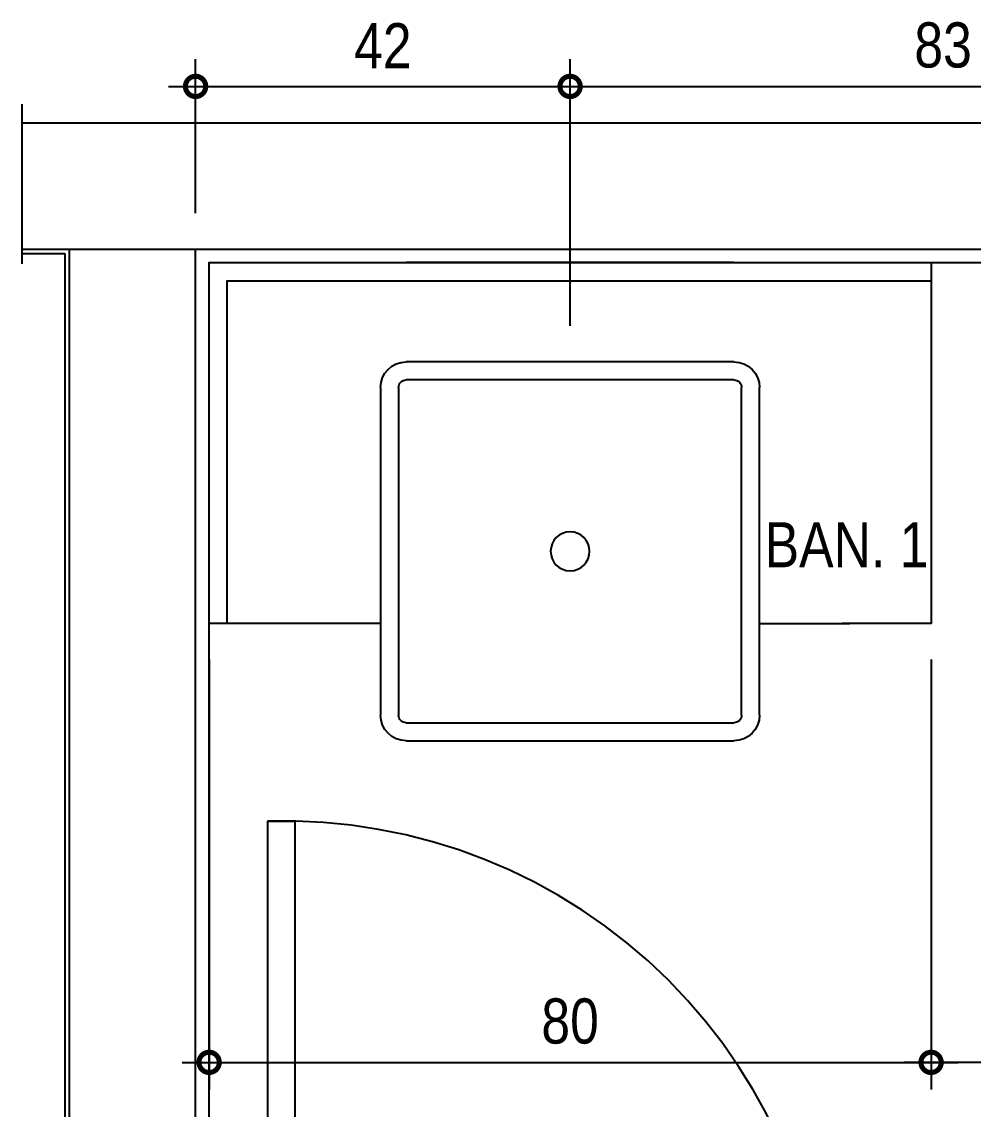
# Model space of a CAD drawing. Header units: metres. Extents: x 3 to 168, y -142 to 28.
# Drawn here: x 24.65 to 25.705, y -80.248 to -79.042 of the extents above; entities that cross this region are included whole.
import ezdxf

# ---------------------------------------------------------------- set-up
doc = ezdxf.new("R2010")
doc.units = ezdxf.units.M
doc.linetypes.add('DASHEDX2', pattern=[1.5, 1, -0.5])
for name, color, linetype in [('ARQ-ALV ACAB', 4, 'Continuous'), ('ARQ-ALV OSSO', 5, 'Continuous'), ('ARQ-AUX', 7, 'Continuous'), ('ARQ-CAX @ 1', 1, 'Continuous'), ('ARQ-DIM', 2, 'Continuous'), ('ARQ-HID', 2, 'Continuous'), ('ARQ-PRJ', 7, 'DASHEDX2'), ('ARQ-TXT', 2, 'Continuous')]:
    doc.layers.add(name, color=color, linetype=linetype)
doc.styles.add('Adesa', font='ARIALN.TTF')
doc.dimstyles.new('ADESA 1-0025', dxfattribs={"dimtxt": 0.05, "dimasz": 0.045, "dimexe": 0.03, "dimexo": 0.04, "dimgap": 0.02, "dimtad": 1, "dimtoh": 1, "dimdec": 0, "dimlfac": 100, "dimzin": 4, "dimtxsty": 'Adesa', "dimblk": 'DOTSMALL', "dimcen": 1, "dimdle": 0.03, "dimclrd": 1, "dimclre": 1, "dimclrt": 256, "dimazin": 1, "dimtm": 1e-09, "dimtfac": 1, "dimtdec": 0, "dimtix": 1, "dimtmove": 2, "dimatfit": 0, "dimldrblk": 'DOTSMALL', "dimfxl": 0.8, "dimtvp": 2, "dimtolj": 1, "dimtzin": 0, "dimarcsym": 0})

# ---------------------------------------------------------------- blocks, each defined once
blk = doc.blocks.new('ARQ-HID-CUBA Q')
for points in [[(-0.1816, 0), (0.1816, 0)], [(-0.1816, -0.11), (0.1816, -0.11)], [(-0.1816, -0.13), (0.1816, -0.13)], [(-0.21, -0.5016), (-0.21, -0.1384)], [(-0.19, -0.5016), (-0.19, -0.1384)], [(0.19, -0.1384), (0.19, -0.5016)], [(0.21, -0.1384), (0.21, -0.5016)], [(-0.21, -0.4), (-0.31, -0.4)], [(0.21, -0.4), (0.31, -0.4)], [(0.1816, -0.51), (-0.1816, -0.51)], [(0.1816, -0.53), (-0.1816, -0.53)], [(0.1816, -0.53), (-0.1816, -0.53)]]:
    blk.add_lwpolyline(points)
blk.add_circle((0, -0.32), 0.0216)
for centre, radius, start, end in [((-0.1816, -0.1384), 0.0284, 90, 180), ((0.1816, -0.1384), 0.0284, 0, 90), ((-0.1816, -0.1384), 0.0084, 90, 180), ((0.1816, -0.1384), 0.0084, 0, 90), ((-0.1816, -0.5016), 0.0284, 180, 270), ((-0.1816, -0.5016), 0.0084, 180, 270), ((0.1816, -0.5016), 0.0284, 270, 0), ((0.1816, -0.5016), 0.0084, 270, 0)]:
    blk.add_arc(centre, radius, start, end)
blk = doc.blocks.new('*U187')
for points in [[(-0.665, 0.02), (-0.615, 0.02), (-0.615, 0.01), (-0.665, 0.01)], [(0.045, 0.02), (-0.005, 0.02), (-0.005, 0.01), (0.045, 0.01)], [(-0.675, -0.16), (-0.625, -0.16), (-0.625, -0.15), (-0.675, -0.15)], [(0, -0.15), (0, -0.77), (-0.03, -0.77), (-0.03, -0.15)], [(0.055, -0.16), (0.005, -0.16), (0.005, -0.15), (0.055, -0.15)]]:
    blk.add_lwpolyline(points, close=True)
for points in [[(-0.66, -0.15), (-0.62, -0.15), (-0.62, -0.12), (-0.61, -0.12), (-0.61, 0.01), (-0.645, 0.01), (-0.645, -0.15)], [(0.04, -0.15), (0, -0.15), (0, -0.12), (-0.01, -0.12), (-0.01, 0.01), (0.025, 0.01), (0.025, -0.15)]]:
    blk.add_lwpolyline(points)
at = {"layer": 'ARQ-PRJ'}
blk.add_arc((-0.0179, -0.1679), 0.6024, 178.2986, 271.7014, dxfattribs=at)
blk = doc.blocks.new('_DotSmall')
at = {"color": 0, "linetype": 'ByBlock', "const_width": 0.5}
blk.add_lwpolyline([(-0.0625, 0, 1), (0.0625, 0, 1)], format="xyb", close=True, dxfattribs=at)
blk = doc.blocks.new('*D193')
at = {"layer": 'ARQ-DIM', "color": 1, "lineweight": -2, "transparency": 16777216}
for p, q in [((24.8431, -79.2544), (24.8431, -79.084)), ((25.2581, -79.3794), (25.2581, -79.084)), ((24.8131, -79.114), (25.2881, -79.114))]:
    blk.add_line(p, q, dxfattribs=at)
at = {"layer": 'Defpoints', "color": 0, "transparency": 16777216}
for p in [(25.2581, -79.114), (24.8431, -79.2944), (25.2581, -79.4194, 0)]:
    blk.add_point(p, dxfattribs=at)
at = {"layer": 'ARQ-DIM', "color": 1, "lineweight": -2, "transparency": 16777216, "xscale": 0.045, "yscale": 0.045, "zscale": 0.045, "rotation": 180}
blk.add_blockref('_DotSmall', (24.8431, -79.114), dxfattribs=at)
at = {"layer": 'ARQ-DIM', "color": 1, "lineweight": -2, "transparency": 16777216, "xscale": 0.045, "yscale": 0.045, "zscale": 0.045}
blk.add_blockref('_DotSmall', (25.2581, -79.114), dxfattribs=at)
at = {"layer": 'ARQ-DIM', "transparency": 16777216, "insert": (25.0506, -79.0689), "char_height": 0.05, "attachment_point": 5, "style": 'Adesa'}
blk.add_mtext('\\A1;42', dxfattribs=at)
blk = doc.blocks.new('*D194')
at = {"layer": 'ARQ-DIM', "color": 1, "lineweight": -2, "transparency": 16777216}
for p, q in [((25.2581, -79.3794), (25.2581, -79.084)), ((26.0847, -79.3548), (26.0847, -79.084)), ((25.2281, -79.114), (26.1147, -79.114))]:
    blk.add_line(p, q, dxfattribs=at)
at = {"layer": 'Defpoints', "color": 0, "transparency": 16777216}
for p in [(26.0847, -79.114), (26.0847, -79.3948, 0), (25.2581, -79.4194, 0)]:
    blk.add_point(p, dxfattribs=at)
at = {"layer": 'ARQ-DIM', "color": 1, "lineweight": -2, "transparency": 16777216, "xscale": 0.045, "yscale": 0.045, "zscale": 0.045, "rotation": 180}
blk.add_blockref('_DotSmall', (25.2581, -79.114), dxfattribs=at)
at = {"layer": 'ARQ-DIM', "color": 1, "lineweight": -2, "transparency": 16777216, "xscale": 0.045, "yscale": 0.045, "zscale": 0.045}
blk.add_blockref('_DotSmall', (26.0847, -79.114), dxfattribs=at)
at = {"layer": 'ARQ-DIM', "transparency": 16777216, "insert": (25.6714, -79.0684), "char_height": 0.05, "attachment_point": 5, "style": 'Adesa'}
blk.add_mtext('\\A1;83', dxfattribs=at)
blk = doc.blocks.new('*D200')
at = {"layer": 'ARQ-DIM', "color": 1, "lineweight": -2, "transparency": 16777216}
for p, q in [((26.5869, -79.6587), (26.5869, -80.2259)), ((25.6581, -79.7493), (25.6581, -80.2259)), ((26.6169, -80.1959), (25.6281, -80.1959))]:
    blk.add_line(p, q, dxfattribs=at)
at = {"layer": 'Defpoints', "color": 0, "transparency": 16777216}
for p in [(26.5869, -79.6187), (25.6581, -79.7093), (25.6581, -80.1959)]:
    blk.add_point(p, dxfattribs=at)
at = {"layer": 'ARQ-DIM', "color": 1, "lineweight": -2, "transparency": 16777216, "xscale": 0.045, "yscale": 0.045, "zscale": 0.045, "rotation": 180}
blk.add_blockref('_DotSmall', (25.6581, -80.1959), dxfattribs=at)
at = {"layer": 'ARQ-DIM', "color": 1, "lineweight": -2, "transparency": 16777216, "xscale": 0.045, "yscale": 0.045, "zscale": 0.045}
blk.add_blockref('_DotSmall', (26.5869, -80.1959), dxfattribs=at)
at = {"layer": 'ARQ-DIM', "transparency": 16777216, "insert": (26.1225, -80.1086), "char_height": 0.05, "attachment_point": 5, "style": 'Adesa'}
blk.add_mtext('\\A1;93\\Pmín. 60cm', dxfattribs=at)
blk = doc.blocks.new('*D201')
at = {"layer": 'ARQ-DIM', "color": 1, "lineweight": -2, "transparency": 16777216}
for p, q in [((24.8581, -79.7493), (24.8581, -80.2259)), ((25.6581, -79.7493), (25.6581, -80.2259)), ((24.8281, -80.1959), (25.6881, -80.1959))]:
    blk.add_line(p, q, dxfattribs=at)
at = {"layer": 'Defpoints', "color": 0, "transparency": 16777216}
for p in [(24.8581, -79.7093, 0), (25.6581, -79.7093, 0), (25.6581, -80.1959)]:
    blk.add_point(p, dxfattribs=at)
at = {"layer": 'ARQ-DIM', "color": 1, "lineweight": -2, "transparency": 16777216, "xscale": 0.045, "yscale": 0.045, "zscale": 0.045, "rotation": 180}
blk.add_blockref('_DotSmall', (24.8581, -80.1959), dxfattribs=at)
at = {"layer": 'ARQ-DIM', "color": 1, "lineweight": -2, "transparency": 16777216, "xscale": 0.045, "yscale": 0.045, "zscale": 0.045}
blk.add_blockref('_DotSmall', (25.6581, -80.1959), dxfattribs=at)
at = {"layer": 'ARQ-DIM', "transparency": 16777216, "insert": (25.2581, -80.1504), "char_height": 0.05, "attachment_point": 5, "style": 'Adesa'}
blk.add_mtext('\\A1;80', dxfattribs=at)
blk = doc.blocks.new('AREAS MOLHADAS')
at = {"layer": 'ARQ-ALV ACAB'}
for points in [[(24.6505, -79.2994), (24.6981, -79.2994)], [(24.6981, -79.2994), (24.6981, -80.5587), (24.6505, -80.5587)], [(24.6505, -80.7087), (24.6981, -80.7087), (24.6981, -80.7543), (24.8481, -80.7543), (24.8481, -80.7087), (24.8981, -80.7087), (24.8981, -80.5487), (24.8581, -80.5487), (24.8581, -79.3094)]]:
    blk.add_lwpolyline(points, dxfattribs=at)
at = {"layer": 'ARQ-ALV ACAB', "elevation": 0}
blk.add_lwpolyline([(24.8581, -79.3094), (26.5869, -79.3094)], dxfattribs=at)
at = {"layer": 'ARQ-ALV OSSO'}
for points in [[(24.6505, -79.1544), (27.4011, -79.1544)], [(24.6505, -79.2944), (27.4019, -79.2944)], [(24.7031, -79.2944), (24.7031, -80.5637), (24.6505, -80.5637)], [(24.8431, -80.7037), (24.8931, -80.7037), (24.8931, -80.5637), (24.8431, -80.5637), (24.8431, -79.2944)]]:
    blk.add_lwpolyline(points, dxfattribs=at)
at = {"layer": 'ARQ-AUX'}
blk.add_lwpolyline([(24.6505, -79.1337), (24.6505, -79.3108)], dxfattribs=at)
at = {"layer": 'ARQ-HID', "lineweight": -2, "elevation": 0}
blk.add_lwpolyline([(24.9481, -79.7094), (24.8581, -79.7093), (24.8581, -79.3094), (25.6581, -79.3094), (25.6581, -79.7093), (25.5597, -79.7093)], dxfattribs=at)
at = {"layer": 'ARQ-HID', "elevation": 0}
blk.add_lwpolyline([(24.8781, -79.7093), (24.8781, -79.3294), (25.6581, -79.3294)], dxfattribs=at)
at = {"layer": 'ARQ-CAX @ 1', "rotation": 180}
blk.add_blockref('*U187', (24.9231, -80.6987), dxfattribs=at)
at = {"layer": 'ARQ-HID', "lineweight": -2, "xscale": -1}
blk.add_blockref('ARQ-HID-CUBA Q', (25.2581, -79.3094, 0), dxfattribs=at)
at = {"layer": 'ARQ-TXT', "insert": (25.4737, -79.5971), "char_height": 0.05, "attachment_point": 1, "style": 'Adesa'}
blk.add_mtext_dynamic_manual_height_columns('BAN. 1', width=0.171339, gutter_width=1, heights=[0], dxfattribs=at)
at = {"layer": 'ARQ-DIM'}
for base, p1, p2, picture, middle in [((25.258128, -79.113971), (24.843125, -79.294377), (25.258128, -79.419377, 0.000004), '*D193', (25.050627, -79.068868)), ((26.0847, -79.114), (25.2581, -79.4194, 0), (26.0847, -79.3948, 0), '*D194', (25.6714, -79.0684)), ((25.6581, -80.1959), (24.8581, -79.7093, 0), (25.6581, -79.7093, 0), '*D201', (25.2581, -80.1504))]:
    dim = blk.add_linear_dim(base=base, p1=p1, p2=p2, dimstyle='ADESA 1-0025', dxfattribs=at)
    dim.commit()
    dim.dimension.update_dxf_attribs({"geometry": picture, "text_midpoint": middle})
dim = blk.add_linear_dim(base=(25.6581, -80.1959, 0), p1=(26.5869, -79.6187, 0), p2=(25.6581, -79.7093, 0), text='<>\\Pmín. 60cm', dimstyle='ADESA 1-0025', dxfattribs=at)
dim.commit()
dim.dimension.update_dxf_attribs({"geometry": '*D200', "text_midpoint": (26.1225, -80.1086, 0)})

msp = doc.modelspace()

# ---------------------------------------------------------------- block references
msp.add_blockref('AREAS MOLHADAS', (0, 0))

doc.saveas('drawing.dxf')
